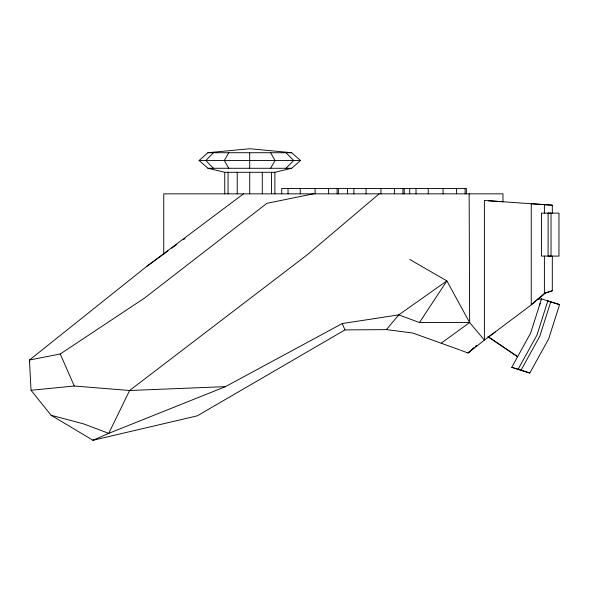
<?xml version="1.0" encoding="UTF-8"?>
<svg xmlns="http://www.w3.org/2000/svg" width="589" height="589" viewBox="0 0 589 589"><rect width="100%" height="100%" fill="white"/><g stroke="black" fill="none" stroke-linecap="round" stroke-linejoin="round"><path stroke-width="0.88" d="M531.263 203.735L531.263 304.793L544.398 293.359L552.313 290.752L552.313 256.097M544.398 256.097L558.961 256.097L558.961 213.122L541.482 213.122L541.453 256.09L544.398 256.097L544.398 293.359L552.313 290.752M544.398 213.122L544.398 204.648L484.394 200.466L484.386 340.111L468.005 353.017L473.998 347.79L467.953 353.017L460.819 350.286M249.692 152.72L249.692 168.285M541.468 299.138L538.11 298.94L531.359 304.822L484.386 340.111L469.639 322.551L446.874 280.901L409.738 259.477M541.497 298.947L530.615 333.138L511.745 367.345L524.269 371.225M547.829 300.95L536.947 335.148L518.07 369.347M541.497 298.859L550.73 301.87L539.863 336.076L521 370.275L511.767 367.271M547.829 300.861L559.55 304.616L548.683 338.822L529.82 373.028L521 370.275M539.524 305.227L540.076 303.49M270.623 168.285L275.048 160.502L270.638 152.72M228.768 152.72L224.313 160.502L228.782 168.285M94.586 439.571L92.974 440.27L108.751 433.357L225.499 386.627L342.224 323.56L398.76 314.865L419.449 322.551L446.874 280.901L398.76 314.865L386.369 329.626L344.977 329.892L197.308 415.827L92.974 440.27L51.118 415.274L31.04 390.279L29.45 360.026L146.551 266.53L243.507 193.847M213.49 152.72L205.804 160.502L213.52 168.285M285.989 168.285L293.675 160.502L286.011 152.72M199.082 160.502L207.939 152.72L249.817 148.73L291.688 152.72L300.545 160.502L291.651 168.285L274.886 172.297L224.74 172.297L207.976 168.285L199.082 160.502L300.545 160.502M379.125 193.847L307.178 254.831L129.602 390.507L108.751 433.357L83.623 423.889L51.118 415.274M538.383 299.079L545.142 293.359M146.551 266.53L167.998 250.921M171.701 248.227L176.877 244.457M183.532 239.613L185.012 238.538M441.382 343.048L469.639 322.551L469.139 193.847M488.406 336.945L517.621 356.691L487.95 336.606L488.406 336.945L495.526 331.784M29.708 361.823L29.45 360.026L60.255 353.982L144.622 298.012L266.95 203.293L313.466 193.847M538.611 298.866L538.11 298.94M31.04 390.279L74.273 386.001L129.602 390.507L225.499 386.627M207.939 152.72L291.688 152.72M207.976 168.285L291.651 168.285M419.449 322.551L469.639 322.551M544.398 204.648L552.313 205.193L552.313 213.122M531.631 203.735L552.313 205.193M488.539 200.753L502.977 201.747L502.977 193.847L163.757 193.847L163.757 254.308M386.759 329.626L412.86 333.057L459.987 349.976M550.73 301.87L559.55 304.616M525.064 371.482L529.82 373.028M60.255 353.982L74.273 386.001M342.224 323.56L344.977 329.892M466.378 193.847L466.378 188.458L281.726 188.458L281.726 193.847M465.104 188.458L465.104 193.847M456.585 188.458L456.585 193.847M443.09 188.458L443.09 193.847M428.247 188.458L428.247 193.847M416.033 188.458L416.033 193.847M409.716 188.458L409.716 193.847M404.201 188.458L404.201 193.847M402.928 188.458L402.928 193.847M394.402 188.458L394.402 193.847M380.914 188.458L380.914 193.847M366.071 188.458L366.071 193.847M353.849 188.458L353.849 193.847M347.532 188.458L347.532 193.847M338.395 188.458L338.395 193.847M337.122 188.458L337.122 193.847M328.596 188.458L328.596 193.847M315.108 188.458L315.108 193.847M300.265 188.458L300.265 193.847M288.043 188.458L288.043 193.847M274.886 172.297L274.886 193.847M271.492 172.297L271.492 193.847M262.289 172.297L262.289 193.847M249.736 172.297L249.736 193.847M237.212 172.297L237.212 193.847M228.061 172.297L228.061 193.847M224.74 172.297L224.74 193.847M548.123 213.122L548.094 256.09L551.046 256.097L551.046 213.122L548.123 213.122M476.663 345.471L475.33 346.626L476.641 345.471"/></g></svg>
